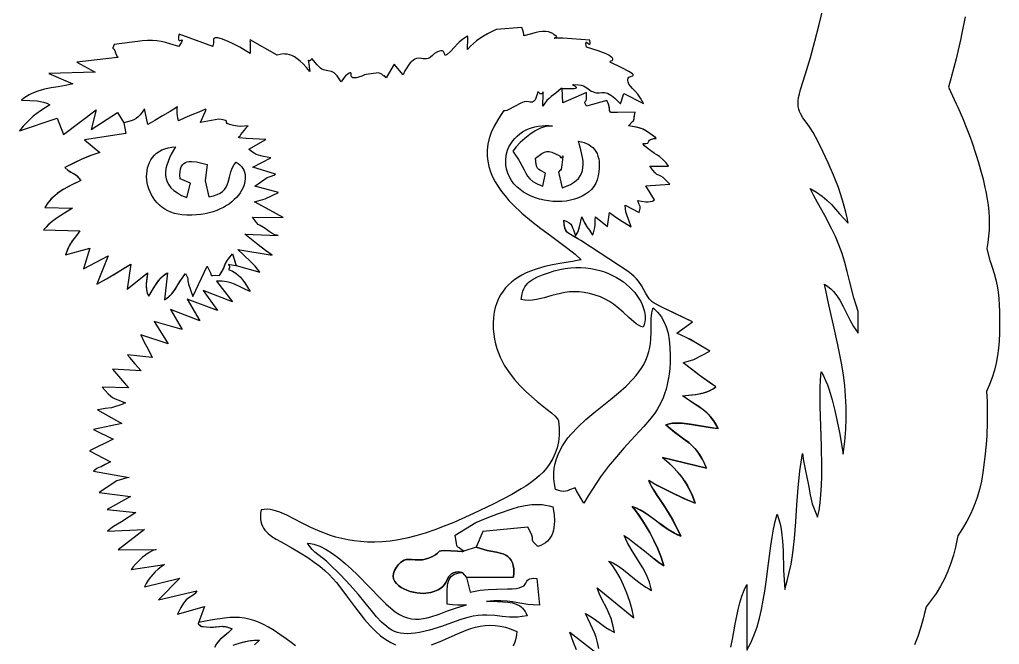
# Model space of a CAD drawing. Extents: x 0 to 210, y 0 to 160.
# Drawn here: x 145.4 to 210, y 29.3 to 70.4 of the extents above; entities that cross this region are included whole.
import ezdxf

# ---------------------------------------------------------------- set-up
doc = ezdxf.new("R2010")
doc.units = 0
doc.layers.add('Nível Padrão', color=18, linetype='CONTINUOUS')

msp = doc.modelspace()

# ---------------------------------------------------------------- linework, layer by layer
at = {"layer": 'Nível Padrão'}
for points in [[(192.304, 29.081), (192.406, 29.597), (192.588, 30.601), (192.778, 31.552), (192.889, 32.001), (193.019, 32.429), (193.174, 32.832), (193.358, 33.208), (193.357, 28.879), (193.616, 29.363), (193.838, 29.879), (194.028, 30.421), (194.189, 30.986), (194.325, 31.568), (194.441, 32.163), (194.54, 32.768), (194.627, 33.376), (194.78, 34.585), (194.931, 35.756), (195.016, 36.316), (195.112, 36.852), (195.225, 37.36), (195.357, 37.836), (195.451, 37.561), (195.528, 37.277), (195.591, 36.985), (195.64, 36.686), (195.708, 36.069), (195.745, 35.435), (195.782, 34.145), (195.809, 33.505), (195.86, 32.878), (196.021, 33.439), (196.156, 33.998), (196.268, 34.556), (196.359, 35.113), (196.433, 35.67), (196.494, 36.226), (196.585, 37.338), (196.659, 38.452), (196.739, 39.571), (196.852, 40.697), (196.928, 41.263), (197.022, 41.832), (197.089, 41.351), (197.194, 40.809), (197.419, 39.753), (197.536, 39.125), (197.667, 38.521), (198.016, 37.639), (198.115, 38.091), (198.189, 38.594), (198.24, 39.141), (198.272, 39.725), (198.288, 40.34), (198.291, 40.979), (198.268, 42.303), (198.229, 43.642), (198.197, 44.943), (198.197, 46.153), (198.216, 46.707), (198.252, 47.219), (198.4, 46.948), (198.537, 46.66), (198.663, 46.356), (198.78, 46.039), (198.987, 45.371), (199.165, 44.67), (199.319, 43.948), (199.455, 43.22), (199.696, 41.803), (199.805, 42.622), (199.874, 43.411), (199.905, 44.172), (199.901, 44.91), (199.867, 45.625), (199.806, 46.323), (199.721, 47.006), (199.615, 47.677), (199.493, 48.339), (199.358, 48.996), (199.062, 50.305), (198.754, 51.629), (198.464, 52.993), (198.687, 52.844), (198.884, 52.683), (199.059, 52.511), (199.215, 52.328), (199.355, 52.137), (199.481, 51.937), (199.707, 51.519), (200.137, 50.64), (200.391, 50.199), (200.538, 49.981), (200.703, 49.768), (200.703, 49.768), (200.703, 51.198), (200.55, 51.613), (200.407, 52.101), (200.125, 53.226), (199.976, 53.83), (199.813, 54.437), (199.631, 55.031), (199.425, 55.595), (199.193, 56.138), (198.959, 56.633), (198.487, 57.529), (198.009, 58.386), (197.769, 58.831), (197.527, 59.304), (197.947, 59.068), (198.312, 58.809), (198.634, 58.532), (198.925, 58.241), (199.466, 57.634), (199.74, 57.326), (200.034, 57.02), (199.972, 57.375), (199.889, 57.748), (199.668, 58.537), (199.389, 59.36), (199.068, 60.189), (198.723, 60.995), (198.372, 61.751), (198.03, 62.429), (197.717, 63.001), (197.481, 63.371), (197.256, 63.683), (197.054, 63.963), (196.89, 64.239), (196.827, 64.383), (196.778, 64.536), (196.747, 64.701), (196.733, 64.881), (196.74, 65.08), (196.769, 65.301), (196.822, 65.548), (196.9, 65.823), (197.224, 66.865), (197.541, 67.929), (197.844, 69.01), (198.126, 70.105), (198.38, 71.211)], [(207.734, 70.609), (207.504, 69.439), (207.454, 69.199), (207.19, 68.046), (207.144, 67.856), (206.85, 66.713), (206.825, 66.618), (206.645, 65.974), (206.784, 65.69), (207.16, 64.882), (207.255, 64.672), (207.623, 63.812), (207.724, 63.565), (208.064, 62.686), (208.179, 62.375), (208.476, 61.5), (208.609, 61.073), (208.845, 60.231), (208.929, 59.91), (209.049, 59.376), (209.103, 59.117), (209.194, 58.607), (209.255, 58.201), (209.299, 57.792), (209.324, 57.383), (209.331, 56.973), (209.32, 56.563), (209.29, 56.154), (209.243, 55.746), (209.177, 55.34), (209.38, 54.526), (209.385, 54.509), (209.528, 54.11), (209.652, 53.705), (209.758, 53.295), (209.844, 52.882), (209.912, 52.464), (209.961, 52.044), (209.99, 51.622), (210, 51.198), (210, 49.768), (209.987, 49.271), (209.947, 48.777), (209.88, 48.287), (209.788, 47.801), (209.669, 47.321), (209.525, 46.848), (209.355, 46.382), (209.16, 45.925), (209.19, 45.292), (209.198, 45.009), (209.202, 44.215), (209.196, 43.852), (209.163, 43.039), (209.141, 42.667), (209.068, 41.825), (209.028, 41.453), (208.911, 40.58), (208.819, 40.021), (208.692, 39.471), (208.533, 38.93), (208.341, 38.401), (208.117, 37.884), (207.862, 37.381), (207.576, 36.894), (207.26, 36.423), (207.22, 36.219), (207.099, 35.666), (206.964, 35.128), (206.797, 34.601), (206.6, 34.086), (206.372, 33.583), (206.114, 33.095), (205.828, 32.623), (205.513, 32.168), (205.171, 31.731), (205.048, 31.225), (204.975, 30.948), (204.798, 30.332), (204.617, 29.77), (204.401, 29.222)], [(187.048, 62.553), (187.157, 62.582), (187.259, 62.59), (187.336, 62.593), (187.374, 62.604), (187.356, 62.64), (187.267, 62.714), (186.811, 63.041), (186.63, 63.151), (186.452, 63.24), (186.257, 63.301), (186.087, 63.343), (185.56, 63.432), (185.897, 63.786), (185.926, 63.867), (185.94, 64.027), (185.941, 64.029), (185.995, 64.344), (184.824, 64.315), (184.585, 64.303), (184.467, 64.311), (184.358, 64.347), (184.32, 64.393), (184.307, 64.463), (184.302, 64.613), (184.236, 64.861), (184.132, 65.101), (182.779, 64.726), (182.674, 64.958), (182.672, 65.003), (182.693, 65.029), (182.725, 65.057), (182.761, 65.107), (182.789, 65.202), (182.8, 65.362), (182.796, 65.496), (182.798, 65.565), (182.789, 65.632), (181.22, 64.953), (181.185, 65.901), (181.79, 65.89), (181.966, 65.898), (182.074, 65.915), (182.126, 65.937), (182.133, 65.964), (182.106, 65.993), (182.057, 66.024), (181.94, 66.084), (181.874, 66.129), (181.89, 66.144), (181.953, 66.149), (182.268, 66.131), (182.442, 66.104), (182.583, 66.06), (182.7, 66.004), (182.801, 65.938), (182.996, 65.796), (183.108, 65.727), (183.24, 65.665), (183.347, 65.631), (183.446, 65.613), (183.627, 65.609), (183.799, 65.622), (183.976, 65.623), (184.07, 65.609), (184.172, 65.58), (184.282, 65.532), (184.402, 65.462), (184.534, 65.366), (184.681, 65.239), (185.022, 64.88), (185.252, 65.573), (186.538, 64.899), (186.354, 65.248), (186.168, 65.519), (185.99, 65.729), (185.828, 65.897), (185.692, 66.041), (185.59, 66.181), (185.53, 66.335), (185.52, 66.422), (185.523, 66.52), (185.543, 66.584), (185.585, 66.632), (185.701, 66.693), (185.816, 66.733), (185.855, 66.754), (185.872, 66.78), (185.859, 66.816), (185.811, 66.865), (185.576, 67.016), (185.11, 67.264), (184.356, 67.638), (184.369, 67.697), (184.387, 67.717), (184.42, 67.72), (184.484, 67.747), (184.513, 67.77), (184.532, 67.801), (184.534, 67.84), (184.513, 67.887), (184.463, 67.943), (184.378, 68.008), (184.252, 68.083), (184.079, 68.169), (183.565, 68.374), (182.789, 68.627), (182.754, 68.853), (182.755, 68.911), (182.766, 68.94), (182.785, 68.946), (182.81, 68.935), (182.873, 68.881), (182.939, 68.823), (182.968, 68.807), (182.994, 68.806), (183.013, 68.827), (183.023, 68.874), (183.013, 69.071), (181.222, 69.201), (180.72, 69.201), (180.66, 69.208), (180.678, 69.222), (180.794, 69.272), (180.813, 69.291), (180.818, 69.312), (180.804, 69.336), (180.768, 69.362), (180.669, 69.436), (180.563, 69.509), (180.29, 69.622), (180.086, 69.648), (179.883, 69.647), (179.681, 69.624), (179.479, 69.586), (179.074, 69.481), (178.665, 69.374), (178.663, 69.47), (178.644, 69.594), (178.603, 69.744), (178.534, 69.92), (176.844, 69.788), (176.261, 69.494), (176.005, 69.349), (175.768, 69.199), (175.547, 69.041), (175.34, 68.868), (175.142, 68.677), (174.951, 68.464), (174.964, 69.222), (174.963, 69.279), (174.951, 69.351), (174.708, 69.197), (174.527, 69.065), (174.392, 68.948), (174.287, 68.839), (174.099, 68.615), (173.833, 68.332), (173.626, 68.155), (173.559, 68.113), (173.51, 68.097), (173.477, 68.102), (173.455, 68.124), (173.427, 68.201), (173.396, 68.292), (173.369, 68.332), (173.329, 68.363), (173.273, 68.38), (173.197, 68.378), (173.096, 68.354), (172.966, 68.303), (172.783, 68.193), (172.641, 68.071), (172.511, 67.957), (172.44, 67.91), (172.359, 67.872), (172.246, 67.843), (172.137, 67.843), (172.036, 67.854), (171.907, 67.879), (171.754, 67.891), (171.578, 67.863), (171.483, 67.825), (171.382, 67.767), (171.278, 67.685), (171.17, 67.576), (171.058, 67.436), (170.942, 67.263), (170.824, 67.052), (170.703, 66.799), (170.122, 67.507), (169.593, 66.601), (169.508, 66.701), (169.474, 66.735), (169.462, 66.737), (169.453, 66.726), (169.441, 66.711), (169.424, 66.716), (169.373, 66.766), (169.3, 66.837), (169.203, 66.892), (169.081, 66.927), (168.261, 66.809), (168.161, 66.793), (167.982, 66.718), (167.767, 66.645), (167.601, 66.606), (167.477, 66.595), (167.39, 66.608), (167.332, 66.639), (167.299, 66.683), (167.283, 66.735), (167.278, 66.79), (167.277, 66.888), (167.269, 66.922), (167.248, 66.938), (167.206, 66.931), (167.139, 66.897), (166.901, 66.726), (166.812, 66.621), (166.628, 66.333), (166.35, 66.728), (166.25, 66.847), (166.162, 66.927), (166.078, 66.978), (165.985, 67.01), (165.736, 67.054), (165.447, 67.117), (165.346, 67.162), (165.255, 67.227), (165.043, 67.452), (164.694, 67.861), (164.638, 67.785), (164.59, 67.739), (164.55, 67.717), (164.517, 67.714), (164.472, 67.74), (164.452, 67.77), (164.474, 67.657), (164.555, 67.005), (164.337, 67.284), (164.126, 67.517), (163.922, 67.707), (163.728, 67.858), (163.544, 67.974), (163.37, 68.059), (163.207, 68.117), (163.057, 68.152), (162.92, 68.168), (162.798, 68.169), (162.599, 68.142), (162.411, 68.083), (160.62, 69.095), (160.612, 69.043), (160.616, 68.98), (160.62, 68.202), (160.293, 68.404), (159.936, 68.611), (159.546, 68.816), (159.124, 69.014), (158.745, 69.163), (158.485, 69.23), (158.393, 69.238), (158.323, 69.232), (158.272, 69.215), (158.237, 69.188), (158.205, 69.115), (158.204, 69.03), (158.214, 68.951), (158.213, 68.896), (158.183, 68.778), (158.176, 68.723), (158.156, 68.653), (155.937, 69.473), (155.903, 69.32), (155.892, 69.208), (155.9, 69.133), (155.921, 69.089), (155.953, 69.068), (155.992, 69.065), (156.075, 69.088), (156.14, 69.109), (156.155, 69.103), (156.155, 69.078), (156.091, 68.946), (155.917, 68.664), (155.333, 68.841), (155.052, 68.92), (154.769, 68.987), (154.481, 69.037), (154.181, 69.065), (153.865, 69.067), (153.525, 69.038), (151.669, 68.801), (151.582, 68.578), (151.567, 68.547), (151.566, 68.547), (151.602, 68.536), (151.646, 68.491), (151.697, 68.398), (151.755, 68.246), (151.811, 68.096), (151.849, 68.029), (151.898, 67.971), (151.9, 67.951), (151.886, 67.928), (149.213, 67.632), (150.419, 66.967), (147.356, 66.873), (148.939, 66.193), (148.446, 66.096), (147.968, 66.013), (147.505, 65.933), (147.062, 65.841), (146.642, 65.727), (146.247, 65.576), (146.061, 65.483), (145.881, 65.376), (145.71, 65.254), (145.546, 65.115), (146.108, 65.097), (146.583, 65.075), (146.801, 65.047), (147.011, 64.998), (147.22, 64.923), (147.431, 64.816), (146.816, 64.426), (146.564, 64.25), (146.334, 64.071), (146.117, 63.879), (145.901, 63.662), (145.676, 63.411), (145.431, 63.114), (147.907, 63.943), (148.318, 62.868), (150.475, 64.488), (150.148, 63.182), (151.89, 64.323), (152.305, 63.622), (152.428, 62.918), (149.706, 62.519), (150.719, 61.684), (150.119, 61.472), (150.027, 61.438), (149.498, 61.215), (148.953, 60.954), (148.412, 60.683), (148.617, 60.518), (148.831, 60.371), (148.85, 60.361), (148.886, 60.341), (148.997, 60.286), (149.091, 60.234), (149.096, 60.231), (149.136, 60.201), (149.237, 60.106), (149.238, 60.105), (149.459, 59.837), (148.879, 59.552), (148.593, 59.401), (148.311, 59.238), (148.13, 59.122), (147.912, 58.966), (147.702, 58.795), (147.502, 58.598), (147.377, 58.455), (147.234, 58.262), (147.105, 58.057), (147.099, 58.047), (148.909, 58.005), (148.802, 57.932), (147.902, 57.364), (147.567, 57.123), (147.324, 56.915), (147.171, 56.76), (147.007, 56.569), (149.406, 56.522), (149.113, 56.112), (148.946, 55.906), (148.892, 55.834), (148.751, 55.616), (148.632, 55.383), (148.445, 54.933), (150.067, 55.371), (149.649, 54.004), (151.259, 54.863), (150.51, 53.005), (150.51, 53.005), (150.518, 53.009), (150.915, 53.212), (151.305, 53.432), (151.615, 53.62), (152.208, 53.991), (152.573, 54.206), (152.765, 54.315), (152.52, 52.669), (152.52, 52.668), (153.863, 53.737), (153.859, 53.686), (153.805, 53.318), (153.788, 53.192), (153.768, 52.931), (153.783, 52.67), (153.847, 52.409), (153.947, 52.201), (153.947, 52.201), (154.298, 52.803), (154.489, 53.09), (154.702, 53.359), (154.931, 53.586), (155.051, 53.677), (155.179, 53.754), (154.977, 51.956), (155.115, 52.05), (155.298, 52.201), (155.479, 52.381), (155.68, 52.651), (155.858, 52.945), (156.097, 53.334), (156.365, 53.7), (156.488, 53.428), (156.509, 53.32), (156.507, 53.226), (156.56, 52.991), (156.837, 52.178), (157.788, 54.19), (157.789, 54.19)], [(183.61, 28.989), (183.524, 29.389), (183.425, 29.728), (183.312, 30.028), (183.047, 30.601), (182.733, 31.283), (182.995, 31.133), (183.224, 30.986), (183.631, 30.69), (184.064, 30.379), (184.323, 30.214), (184.629, 30.039), (184.526, 30.543), (184.406, 30.959), (184.27, 31.311), (184.124, 31.625), (183.811, 32.234), (183.65, 32.579), (183.492, 32.983), (185.909, 31.012), (185.8, 31.54), (185.646, 32.085), (185.456, 32.63), (185.238, 33.158), (184.999, 33.652), (184.749, 34.093), (184.494, 34.465), (184.368, 34.619), (184.244, 34.75), (184.401, 34.696), (184.561, 34.622), (184.89, 34.42), (185.231, 34.165), (185.582, 33.877), (185.945, 33.577), (186.316, 33.287), (186.696, 33.026), (186.889, 32.914), (187.084, 32.817), (187.016, 33.099), (186.934, 33.364), (186.84, 33.614), (186.736, 33.851), (186.503, 34.294), (186.249, 34.711), (185.726, 35.527), (185.485, 35.961), (185.374, 36.191), (185.273, 36.432), (185.625, 36.192), (185.961, 35.939), (186.606, 35.417), (187.24, 34.903), (187.563, 34.66), (187.894, 34.432), (187.708, 35.001), (187.484, 35.562), (187.229, 36.109), (186.954, 36.634), (186.665, 37.128), (186.372, 37.584), (186.083, 37.994), (185.806, 38.351), (186.011, 38.274), (186.213, 38.181), (186.611, 37.953), (187.002, 37.685), (187.392, 37.395), (187.783, 37.102), (188.18, 36.823), (188.585, 36.578), (188.792, 36.474), (189.003, 36.385), (188.664, 37.094), (188.322, 37.714), (187.991, 38.254), (187.681, 38.722), (187.406, 39.129), (187.177, 39.482), (187.007, 39.791), (186.947, 39.932), (186.907, 40.065), (187.141, 39.92), (187.479, 39.731), (188.345, 39.284), (189.255, 38.856), (189.649, 38.689), (189.96, 38.575), (189.755, 39.09), (189.54, 39.54), (189.31, 39.937), (189.063, 40.294), (188.792, 40.624), (188.495, 40.94), (188.166, 41.254), (187.802, 41.579), (190.692, 40.862), (190.559, 41.173), (190.424, 41.447), (190.285, 41.689), (190.142, 41.903), (189.995, 42.092), (189.843, 42.261), (189.526, 42.554), (189.188, 42.815), (188.826, 43.074), (188.44, 43.366), (188.025, 43.721), (188.18, 43.78), (188.356, 43.819), (188.55, 43.841), (188.76, 43.847), (189.215, 43.821), (189.699, 43.758), (190.66, 43.593), (191.094, 43.524), (191.466, 43.487), (191.228, 43.902), (190.987, 44.231), (190.737, 44.497), (190.471, 44.722), (190.182, 44.927), (189.864, 45.135), (189.51, 45.366), (189.115, 45.644), (189.7, 45.702), (189.996, 45.737), (190.289, 45.784), (190.571, 45.85), (190.838, 45.943), (191.085, 46.068), (191.306, 46.234), (190.82, 46.571), (190.219, 47.006), (189.622, 47.452), (189.149, 47.821), (189.327, 47.885), (189.499, 47.934), (189.865, 48.042), (190.908, 48.574), (190.372, 48.906), (189.884, 49.201), (189.367, 49.48), (188.747, 49.765), (189.776, 50.52), (188.533, 51.108), (187.788, 51.466), (187.258, 51.748), (187.128, 51.839), (187.018, 51.935), (186.924, 52.038), (186.843, 52.146), (186.705, 52.378), (186.575, 52.632), (186.422, 52.905), (186.218, 53.197), (186.088, 53.349), (185.934, 53.506), (185.752, 53.667), (185.539, 53.831), (182.406, 55.873), (182.262, 55.967), (182.02, 56.116), (181.822, 56.223), (181.663, 56.31), (181.539, 56.399), (181.445, 56.512), (181.376, 56.67), (181.327, 56.895), (181.293, 57.21), (181.496, 57.129), (181.644, 57.044), (181.748, 56.952), (181.822, 56.846), (181.877, 56.721), (181.927, 56.573), (182.059, 56.187), (182.215, 56.422), (182.329, 56.785), (182.478, 57.443), (182.661, 57.04), (182.816, 56.783), (182.978, 56.551), (183.179, 56.227), (183.255, 56.388), (183.305, 56.558), (183.335, 56.732), (183.351, 56.903), (183.359, 57.214), (183.374, 57.445), (184.173, 56.807), (184.296, 57.727), (184.625, 57.481), (184.987, 57.24), (185.731, 56.78), (185.58, 57.209), (185.466, 57.492), (185.422, 57.624), (185.387, 57.775), (185.359, 57.961), (185.339, 58.201), (186.26, 57.712), (186.323, 57.99), (186.329, 58.062), (186.321, 58.115), (186.267, 58.241), (186.173, 58.523), (186.42, 58.477), (186.702, 58.432), (186.849, 58.425), (186.995, 58.438), (187.138, 58.478), (187.275, 58.549), (186.698, 59.471), (188.282, 59.595), (188.027, 59.858), (187.831, 60.018), (187.678, 60.112), (187.55, 60.173), (187.431, 60.236), (187.305, 60.334), (187.153, 60.504), (186.961, 60.778), (188.183, 60.778), (188.037, 61.002), (187.833, 61.202), (187.598, 61.409), (187.498, 61.479), (187.421, 61.515), (187.26, 61.62), (186.853, 61.92), (186.619, 62.11), (186.522, 62.215), (186.514, 62.243), (186.528, 62.259), (186.6, 62.269), (186.702, 62.268), (186.8, 62.282), (186.836, 62.302), (186.857, 62.335), (186.897, 62.426), (186.951, 62.492), (187.014, 62.537), (187.083, 62.566), (187.22, 62.589), (187.328, 62.592), (187.362, 62.597), (187.375, 62.608), (187.326, 62.667), (186.811, 63.041), (186.664, 63.135), (186.522, 63.208), (186.381, 63.264), (186.237, 63.308), (185.926, 63.372), (185.56, 63.432), (185.829, 63.711), (185.888, 63.774), (185.916, 63.82), (185.934, 63.964), (185.952, 64.112), (185.995, 64.344), (184.762, 64.311), (184.485, 64.311), (184.406, 64.322), (184.356, 64.343), (184.328, 64.376), (184.315, 64.423), (184.304, 64.565), (184.262, 64.786), (184.212, 64.931), (184.132, 65.101), (182.779, 64.727), (182.674, 64.959), (182.672, 65.003), (182.693, 65.029), (182.725, 65.057), (182.761, 65.107), (182.789, 65.202), (182.8, 65.362), (182.796, 65.496), (182.798, 65.556), (182.789, 65.632), (181.22, 64.953), (181.186, 65.898), (181.115, 65.901), (180.764, 65.594), (180.461, 65.357), (180.321, 65.236), (180.185, 65.1), (180.049, 64.936), (179.912, 64.734), (179.939, 65.561), (179.942, 65.672), (179.938, 65.679), (179.929, 65.665), (179.894, 65.601), (179.866, 65.567), (179.829, 65.543), (179.784, 65.535), (179.73, 65.552), (179.664, 65.602), (179.587, 65.692), (179.559, 65.603), (179.544, 65.531), (179.499, 65.381), (179.439, 65.198), (179.399, 65.145), (179.307, 65.038), (179.23, 64.99), (179.159, 64.984), (179.08, 65.001), (178.982, 65.023), (178.854, 65.031), (178.683, 65.008), (178.459, 64.935), (177.663, 64.511), (177.529, 64.455), (177.434, 64.429), (177.373, 64.427), (177.341, 64.446), (177.116, 64.121), (176.94, 63.819), (176.703, 63.405), (176.518, 63), (176.383, 62.603), (176.294, 62.216), (176.25, 61.837), (176.247, 61.467), (176.284, 61.106), (176.357, 60.753), (176.464, 60.409), (176.603, 60.073), (176.77, 59.745), (176.964, 59.426), (177.182, 59.115), (177.421, 58.811), (177.678, 58.516), (177.952, 58.228), (178.537, 57.676), (179.156, 57.154), (179.789, 56.661), (180.414, 56.197), (181.561, 55.352), (182.042, 54.97), (182.434, 54.613), (182.434, 54.613), (182.184, 54.555), (181.858, 54.499), (181.027, 54.369), (180.55, 54.279), (180.049, 54.165), (179.538, 54.017), (179.029, 53.83), (178.78, 53.719), (178.537, 53.596), (178.301, 53.458), (178.073, 53.307), (177.857, 53.14), (177.652, 52.957), (177.462, 52.757), (177.287, 52.539), (177.13, 52.301), (176.991, 52.044), (176.873, 51.767), (176.777, 51.467), (176.704, 51.145), (176.658, 50.8), (176.638, 50.43), (176.647, 50.036), (176.678, 49.7), (176.728, 49.376), (176.797, 49.063), (176.884, 48.762), (176.986, 48.471), (177.102, 48.191), (177.232, 47.921), (177.374, 47.662), (177.689, 47.173), (178.035, 46.723), (178.404, 46.31), (178.783, 45.933), (179.162, 45.589), (179.532, 45.277), (180.199, 44.745), (180.476, 44.52), (180.701, 44.322), (180.863, 44.147), (180.917, 44.068), (180.951, 43.995), (180.997, 43.503), (180.994, 43.045), (180.947, 42.617), (180.859, 42.22), (180.733, 41.85), (180.574, 41.506), (180.383, 41.187), (180.166, 40.891), (179.925, 40.616), (179.664, 40.361), (179.386, 40.123), (179.095, 39.902), (178.794, 39.695), (178.487, 39.501), (177.867, 39.144), (176.639, 38.498), (175.345, 37.874), (174.046, 37.302), (173.413, 37.044), (172.802, 36.811), (172.16, 36.591), (171.545, 36.409), (170.955, 36.263), (170.39, 36.152), (169.848, 36.072), (169.33, 36.023), (168.834, 36.001), (168.359, 36.005), (167.905, 36.032), (167.471, 36.08), (167.056, 36.147), (166.659, 36.231), (166.28, 36.33), (165.918, 36.441), (165.239, 36.693), (164.619, 36.969), (164.049, 37.251), (163.036, 37.768), (162.581, 37.967), (162.363, 38.044), (162.151, 38.103), (161.943, 38.143), (161.74, 38.16), (161.54, 38.153), (161.342, 38.12), (161.314, 37.902), (161.304, 37.702), (161.313, 37.518), (161.339, 37.348), (161.381, 37.193), (161.439, 37.049), (161.511, 36.917), (161.596, 36.794), (161.694, 36.681), (161.804, 36.574), (162.055, 36.378), (162.343, 36.196), (162.66, 36.018), (163.332, 35.643), (163.914, 35.3), (164.417, 34.983), (164.851, 34.686), (165.224, 34.406), (165.547, 34.136), (165.83, 33.872), (166.082, 33.609), (166.313, 33.34), (166.533, 33.062), (166.978, 32.457), (167.496, 31.75), (168.163, 30.903), (168.527, 30.485), (168.881, 30.128), (169.224, 29.826), (169.559, 29.577), (169.886, 29.377), (170.205, 29.222)], [(190.737, 44.497), (190.573, 44.641), (190.401, 44.774), (190.027, 45.029), (189.602, 45.305), (189.115, 45.644), (189.776, 45.71), (190.105, 45.753), (190.431, 45.814), (190.67, 45.88), (190.902, 45.971), (191.089, 46.071), (191.263, 46.196), (191.306, 46.234), (190.434, 46.85), (190.219, 47.006), (189.963, 47.196), (189.149, 47.821), (189.327, 47.885), (189.499, 47.935), (189.865, 48.042), (190.908, 48.574), (190.003, 49.13), (189.634, 49.343), (189.076, 49.623), (188.747, 49.766), (189.776, 50.52), (189.683, 50.566), (189.27, 50.763), (188.534, 51.109), (187.891, 51.415), (187.572, 51.575), (187.258, 51.748), (187.128, 51.839), (187.018, 51.935), (186.924, 52.038), (186.843, 52.146), (186.705, 52.378), (186.575, 52.632), (186.422, 52.905), (186.218, 53.197), (186.088, 53.349), (185.934, 53.506), (185.752, 53.667), (185.539, 53.831), (182.406, 55.873), (182.262, 55.967), (181.913, 56.17), (181.567, 56.375), (181.475, 56.468), (181.408, 56.584), (181.369, 56.692), (181.341, 56.81), (181.308, 57.04), (181.293, 57.21), (181.496, 57.129), (181.644, 57.044), (181.748, 56.952), (181.822, 56.846), (181.877, 56.721), (181.927, 56.573), (182.059, 56.187), (182.156, 56.322), (182.199, 56.393), (182.231, 56.471), (182.329, 56.785), (182.478, 57.442), (182.618, 57.124), (182.739, 56.903), (182.74, 56.901), (182.748, 56.888)], [(158.046, 53.587), (158.08, 53.575), (158.163, 53.58), (158.328, 53.583), (158.604, 53.564), (158.815, 53.927), (158.906, 54.118), (158.982, 54.317), (159.036, 54.434), (159.107, 54.558), (159.193, 54.677), (159.376, 54.889), (159.471, 54.991), (159.708, 54.21), (159.258, 54.281), (159.196, 54.288), (159.199, 54.273), (159.233, 54.236), (159.266, 54.175), (159.271, 54.135), (159.263, 54.088), (159.238, 54.035), (159.191, 53.975), (159.459, 53.845), (159.672, 53.723), (159.845, 53.596), (159.992, 53.454), (160.128, 53.285), (160.268, 53.078), (160.619, 52.506), (160.315, 52.643), (160.056, 52.775), (159.598, 53.005), (159.362, 53.095), (159.097, 53.162), (158.785, 53.2), (158.407, 53.205), (159.47, 51.831), (157.537, 52.572), (158.468, 51.265), (156.48, 52.013), (157.314, 50.583), (155.386, 51.331), (156.149, 50.016), (154.29, 50.545), (155.229, 49.072), (153.412, 49.65), (153.637, 49.169), (153.808, 48.861), (153.969, 48.576), (154.163, 48.164), (152.547, 48.341), (152.578, 48.291), (152.613, 48.254), (152.644, 48.215), (152.666, 48.16), (153.018, 47.738), (153.443, 47.281), (151.553, 47.405), (152.6, 46.162), (150.864, 46.203), (151.26, 45.782), (151.415, 45.643), (151.564, 45.536), (151.721, 45.448), (151.903, 45.366), (152.407, 45.175), (152.36, 45.157), (152.309, 45.149), (152.262, 45.133), (152.228, 45.089), (151.488, 44.856), (151.071, 44.795), (150.841, 44.763), (150.57, 44.707), (152.166, 43.811), (150.3, 43.43), (151.594, 42.773), (150.028, 42.012), (151.42, 41.3), (151.072, 41.105), (150.801, 40.968), (150.661, 40.91), (150.531, 40.841), (150.294, 40.668), (152.655, 40.249), (152.495, 40.229), (152.273, 40.174), (151.842, 40.033), (150.683, 39.266), (152.741, 39.007), (151.212, 38.15), (153.093, 37.944), (152.144, 37.335), (151.614, 37.021), (151.444, 36.892), (151.233, 36.712), (153.671, 36.822), (151.932, 35.5), (154.427, 35.512), (154.209, 35.444), (153.977, 35.324), (153.74, 35.164), (153.508, 34.977), (153.288, 34.774), (153.089, 34.568), (152.92, 34.37), (152.79, 34.193), (154.972, 34.526), (154.757, 34.371), (154.559, 34.21), (154.375, 34.042), (154.205, 33.866), (154.05, 33.68), (153.907, 33.484), (153.777, 33.275), (153.659, 33.052), (155.999, 33.626), (154.576, 32.185), (157.117, 32.79), (156.996, 32.623), (156.866, 32.51), (156.574, 32.322), (156.411, 32.188), (156.235, 31.985), (156.046, 31.685), (155.844, 31.256), (157.622, 31.756), (157.19, 30.616), (157.314, 30.519), (157.362, 30.47), (157.367, 30.464), (157.367, 30.464), (157.387, 30.45), (157.429, 30.446), (157.73, 30.417), (158.042, 30.397), (158.309, 30.412), (158.551, 30.437), (158.787, 30.449), (158.787, 30.449), (158.835, 30.448), (158.835, 30.448), (158.883, 30.445), (158.884, 30.445), (158.933, 30.44), (158.933, 30.44), (158.933, 30.44), (158.983, 30.432), (158.983, 30.432), (158.984, 30.432), (159.035, 30.423), (159.035, 30.423), (159.035, 30.423), (159.088, 30.411), (159.088, 30.411), (159.142, 30.396), (159.285, 30.346), (159.44, 30.276), (159.193, 30.036), (158.884, 29.783), (158.712, 29.637), (158.558, 29.488), (158.399, 29.286), (158.265, 29.06)], [(190.801, 44.435), (190.972, 44.249), (191.139, 44.034), (191.303, 43.782), (191.466, 43.487), (191.423, 43.49), (191.194, 43.511), (190.67, 43.592), (190.147, 43.684), (189.624, 43.77), (189.098, 43.831), (188.653, 43.845), (188.459, 43.833), (188.266, 43.802), (188.05, 43.732), (188.025, 43.721), (188.305, 43.478), (188.593, 43.247), (189.187, 42.813), (189.569, 42.518), (189.749, 42.355), (189.919, 42.179), (190.083, 41.982), (190.233, 41.769), (190.37, 41.546), (190.492, 41.315), (190.648, 40.969), (190.692, 40.862), (187.802, 41.579), (188.209, 41.215), (188.571, 40.862), (188.896, 40.503), (189.189, 40.119)], [(189.25, 40.029), (189.441, 39.719), (189.622, 39.378), (189.794, 38.999), (189.961, 38.576), (189.915, 38.591), (189.617, 38.702), (189.317, 38.829), (188.475, 39.22), (187.645, 39.642), (187.479, 39.731), (187.19, 39.892), (186.907, 40.065), (186.919, 40.021), (186.984, 39.842), (187.084, 39.641), (187.261, 39.348), (187.45, 39.062), (187.833, 38.497), (188.173, 37.963), (188.493, 37.415), (188.722, 36.979), (188.933, 36.54), (189.002, 36.385), (188.582, 36.581), (188.179, 36.823), (187.832, 37.066), (187.492, 37.32), (186.807, 37.823), (186.61, 37.953), (186.417, 38.072), (186.218, 38.178), (185.806, 38.351), (185.942, 38.18), (186.212, 37.816), (186.472, 37.432), (186.721, 37.036), (186.954, 36.634), (187.231, 36.106), (187.484, 35.562), (187.706, 35.005), (187.894, 34.432), (187.563, 34.66), (187.24, 34.903)], [(163.621, 29.156), (163.325, 29.392), (163.007, 29.627), (162.588, 29.918), (162.201, 30.171), (161.839, 30.387), (161.497, 30.569), (161.172, 30.718), (160.857, 30.836), (160.549, 30.925), (160.241, 30.986), (159.93, 31.022), (159.609, 31.035), (159.275, 31.025), (158.923, 30.995), (158.141, 30.882), (157.226, 30.71), (157.19, 30.616), (157.342, 30.492), (157.381, 30.452), (157.73, 30.417), (157.984, 30.397), (158.206, 30.403), (158.598, 30.442), (158.787, 30.449), (158.984, 30.432), (159.198, 30.379), (159.441, 30.276), (159.192, 30.038), (158.979, 29.857), (158.633, 29.564), (158.485, 29.403), (158.343, 29.2)], [(172.573, 29.226), (173.139, 29.445), (174.281, 29.957), (174.868, 30.195), (175.168, 30.297), (175.473, 30.384), (175.784, 30.452), (176.102, 30.498), (176.427, 30.517), (176.76, 30.508), (177.102, 30.466), (177.453, 30.388), (177.815, 30.271), (178.188, 30.111), (178.174, 29.878), (178.132, 29.639), (178.063, 29.395), (177.966, 29.146)], [(182.13, 28.897), (181.932, 29.382), (181.818, 29.68), (181.697, 30.059), (183.681, 28.505)], [(159.509, 29.199), (159.895, 29.341), (160.307, 29.451), (160.525, 29.491), (160.753, 29.519), (160.992, 29.534), (161.243, 29.533), (160.913, 29.233)], [(159.513, 29.201), (159.895, 29.341), (160.338, 29.458), (160.638, 29.507), (160.899, 29.53), (161.159, 29.534), (161.243, 29.532), (160.931, 29.249)]]:
    msp.add_lwpolyline(points, dxfattribs=at)
for points in [[(148.909, 58.005), (148.397, 57.674), (147.902, 57.364), (147.664, 57.197), (147.435, 57.014), (147.215, 56.807), (147.007, 56.569), (149.406, 56.521), (149.25, 56.293), (149.119, 56.121), (148.904, 55.851), (148.803, 55.704), (148.699, 55.518), (148.581, 55.269), (148.445, 54.933), (150.067, 55.371), (149.649, 54.004), (151.259, 54.863), (150.51, 53.005), (151.163, 53.349), (151.701, 53.674), (152.208, 53.991), (152.765, 54.315), (152.52, 52.669), (153.863, 53.737), (153.819, 53.409), (153.772, 53.028), (153.769, 52.825), (153.791, 52.618), (153.848, 52.409), (153.947, 52.201), (154.168, 52.589), (154.452, 53.037), (154.616, 53.256), (154.792, 53.455), (154.98, 53.625), (155.179, 53.754), (154.977, 51.956), (155.235, 52.145), (155.435, 52.334), (155.595, 52.528), (155.73, 52.73), (155.996, 53.175), (156.159, 53.426), (156.365, 53.7), (156.488, 53.428), (156.509, 53.32), (156.507, 53.226), (156.56, 52.991), (156.837, 52.177), (157.789, 54.19), (157.934, 53.917), (158.004, 53.739), (158.046, 53.587), (158.08, 53.575), (158.163, 53.58), (158.328, 53.583), (158.604, 53.563), (158.764, 53.827), (158.866, 54.028), (158.982, 54.317), (159.041, 54.445), (159.127, 54.587), (159.263, 54.763), (159.47, 54.991), (159.701, 54.233), (161.273, 53.783), (161.119, 53.988), (160.964, 54.175), (160.635, 54.517), (159.823, 55.28), (162.086, 54.912), (161.636, 55.225), (161.144, 55.602), (160.274, 56.301), (162.468, 56.206), (162.25, 56.255), (162.071, 56.338), (161.875, 56.468), (161.605, 56.661), (161.295, 56.861), (161.158, 56.942), (161.039, 57.07), (160.783, 57.411), (162.793, 57.394), (161.918, 57.88), (160.916, 58.429), (161.297, 58.538), (161.624, 58.632), (162.484, 59.042), (160.932, 59.452), (161.751, 60.036), (162.006, 60.122), (162.19, 60.19), (162.304, 60.245), (160.801, 60.702), (161.997, 61.331), (161.506, 61.415), (161.324, 61.451), (161.167, 61.494), (161.023, 61.552), (160.879, 61.632), (160.722, 61.743), (160.54, 61.893), (161.65, 62.526), (160.37, 62.608), (159.893, 62.647), (159.86, 62.657), (159.852, 62.67), (159.887, 62.707), (159.956, 62.766), (160.018, 62.855), (160.338, 63.263), (160.364, 63.326), (160.405, 63.364), (160.451, 63.394), (160.492, 63.431), (159.997, 63.394), (159.792, 63.403), (159.533, 63.449), (159.255, 63.526), (159.117, 63.593), (159.071, 63.65), (159.07, 63.701), (159.066, 63.746), (159.01, 63.789), (158.855, 63.831), (158.553, 63.874), (157.344, 63.659), (157.642, 64.304), (157.715, 64.459), (157.688, 64.53), (157.236, 64.337), (156.775, 64.152), (156.324, 63.967), (155.901, 63.773), (155.872, 63.865), (155.859, 63.943), (155.826, 64.106), (155.806, 64.269), (155.808, 64.389), (155.816, 64.584), (155.834, 64.681), (155.354, 64.383), (154.838, 64.084), (154.334, 63.795), (153.889, 63.523), (153.656, 64.564), (153.51, 64.337), (153.378, 64.159), (153.251, 64.021), (153.117, 63.915), (152.966, 63.831), (152.787, 63.761), (152.3, 63.629), (152.304, 63.622), (152.428, 62.918), (149.706, 62.519), (150.719, 61.684), (150.05, 61.447), (149.528, 61.229), (149.025, 60.989), (148.412, 60.683), (148.638, 60.501), (148.802, 60.389), (149.012, 60.279), (149.094, 60.233), (149.184, 60.16), (149.3, 60.036), (149.459, 59.837), (148.692, 59.454), (148.354, 59.264), (148.047, 59.066), (147.768, 58.852), (147.517, 58.615), (147.295, 58.349), (147.099, 58.046), (148.909, 58.005)], [(183.564, 60.14), (183.497, 59.883), (183.398, 59.648), (183.269, 59.435), (183.112, 59.243), (182.931, 59.071), (182.727, 58.921), (182.503, 58.792), (182.261, 58.683), (182.005, 58.595), (181.735, 58.527), (181.456, 58.479), (181.168, 58.451), (180.876, 58.443), (180.58, 58.455), (180.285, 58.486), (179.991, 58.536), (179.702, 58.606), (179.419, 58.694), (179.147, 58.801), (178.886, 58.927), (178.639, 59.072), (178.409, 59.235), (178.199, 59.416), (178.01, 59.615), (177.845, 59.831), (177.707, 60.066), (177.598, 60.318), (177.521, 60.587), (177.478, 60.874), (177.471, 61.177), (177.502, 61.497), (177.576, 61.834), (177.679, 62.049), (177.797, 62.25), (177.929, 62.436), (178.073, 62.607), (178.23, 62.764), (178.398, 62.905), (178.577, 63.031), (178.766, 63.141), (178.964, 63.234), (179.171, 63.312), (179.386, 63.373), (179.608, 63.418), (179.836, 63.445), (180.07, 63.455), (180.309, 63.448), (180.553, 63.423), (180.353, 63.415), (180.155, 63.386), (179.96, 63.338), (179.769, 63.272), (179.581, 63.19), (179.399, 63.094), (179.049, 62.867), (178.723, 62.606), (178.425, 62.326), (178.159, 62.04), (177.928, 61.764), (178.073, 61.568), (178.308, 61.212), (178.402, 61.062), (178.557, 60.776), (178.677, 60.527), (178.786, 60.309), (178.904, 60.115), (179.054, 59.94), (179.259, 59.776), (179.541, 59.618), (179.922, 59.459), (180.081, 60.308), (179.751, 60.49), (179.644, 60.563), (179.567, 60.642), (179.513, 60.741), (179.475, 60.875), (179.421, 61.301), (179.854, 61.606), (180.017, 61.694), (180.169, 61.737), (180.327, 61.735), (180.511, 61.688), (180.738, 61.595), (181.026, 61.456), (181.057, 61.386), (181.087, 61.347), (181.115, 61.332), (181.141, 61.337), (181.185, 61.381), (181.216, 61.435), (181.231, 61.455), (181.229, 61.396), (181.157, 60.863), (181.122, 60.56), (181.114, 60.519), (181.102, 60.531), (181.075, 60.53), (181.025, 60.49), (180.946, 60.385), (181.196, 59.357), (181.481, 59.456), (181.729, 59.566), (181.94, 59.689), (182.117, 59.824), (182.262, 59.971), (182.377, 60.13), (182.463, 60.302), (182.522, 60.487), (182.557, 60.684), (182.568, 60.893), (182.559, 61.116), (182.53, 61.35), (182.421, 61.858), (182.258, 62.418), (182.451, 62.381), (182.63, 62.331), (182.795, 62.269), (182.947, 62.193), (183.085, 62.104), (183.208, 62.001), (183.316, 61.883), (183.409, 61.752), (183.486, 61.605), (183.547, 61.444), (183.593, 61.267), (183.621, 61.074), (183.633, 60.865), (183.628, 60.64), (183.605, 60.399), (183.564, 60.14)], [(156.127, 57.573), (155.872, 57.608), (155.632, 57.664), (155.405, 57.739), (155.193, 57.834), (154.995, 57.945), (154.811, 58.072), (154.642, 58.213), (154.488, 58.367), (154.349, 58.532), (154.226, 58.706), (154.118, 58.889), (154.025, 59.079), (153.948, 59.274), (153.887, 59.473), (153.842, 59.674), (153.814, 59.876), (153.801, 60.078), (153.806, 60.277), (153.827, 60.474), (153.866, 60.665), (153.921, 60.85), (153.994, 61.027), (154.084, 61.195), (154.192, 61.352), (154.318, 61.496), (154.462, 61.627), (154.624, 61.743), (154.804, 61.842), (155.003, 61.923), (155.221, 61.985), (155.457, 62.025), (155.713, 62.043), (155.43, 61.558), (155.311, 61.317), (155.211, 61.079), (155.132, 60.843), (155.078, 60.612), (155.05, 60.386), (155.051, 60.165), (155.084, 59.951), (155.153, 59.744), (155.258, 59.546), (155.404, 59.356), (155.593, 59.177), (155.827, 59.009), (156.11, 58.852), (156.443, 58.708), (156.683, 59.645), (156.009, 59.947), (155.995, 60.197), (156.004, 60.411), (156.036, 60.591), (156.088, 60.738), (156.16, 60.856), (156.249, 60.947), (156.355, 61.014), (156.476, 61.057), (156.611, 61.081), (156.757, 61.087), (157.079, 61.057), (157.431, 60.984), (157.801, 60.888), (157.667, 59.817), (157.912, 58.758), (158.205, 58.817), (158.449, 58.898), (158.649, 58.998), (158.809, 59.116), (158.937, 59.248), (159.037, 59.393), (159.114, 59.549), (159.174, 59.712), (159.265, 60.055), (159.354, 60.403), (159.412, 60.574), (159.484, 60.739), (159.579, 60.896), (159.699, 61.043), (159.835, 60.955), (159.953, 60.857), (160.054, 60.748), (160.137, 60.63), (160.204, 60.504), (160.253, 60.371), (160.285, 60.232), (160.301, 60.087), (160.301, 59.938), (160.284, 59.786), (160.25, 59.632), (160.201, 59.477), (160.137, 59.321), (160.056, 59.165), (159.96, 59.011), (159.849, 58.86), (159.722, 58.712), (159.581, 58.569), (159.425, 58.431), (159.254, 58.3), (159.069, 58.176), (158.87, 58.06), (158.656, 57.953), (158.429, 57.857), (158.187, 57.772), (157.932, 57.699), (157.664, 57.64), (157.382, 57.594), (157.088, 57.564), (156.78, 57.55), (156.46, 57.553), (156.127, 57.573)], [(182.998, 52.388), (182.641, 52.459), (182.3, 52.495), (181.974, 52.502), (181.661, 52.483), (181.36, 52.444), (181.069, 52.389), (180.516, 52.25), (179.991, 52.102), (179.484, 51.983), (179.234, 51.946), (178.984, 51.929), (178.734, 51.938), (178.481, 51.978), (178.551, 52.368), (178.602, 52.536), (178.664, 52.686), (178.736, 52.822), (178.82, 52.944), (178.915, 53.054), (179.021, 53.153), (179.267, 53.327), (179.559, 53.476), (179.899, 53.614), (180.288, 53.753), (180.661, 53.87), (181.029, 53.962), (181.39, 54.029), (181.743, 54.072), (182.088, 54.092), (182.426, 54.091), (182.754, 54.07), (183.072, 54.029), (183.381, 53.971), (183.679, 53.895), (183.966, 53.803), (184.242, 53.697), (184.506, 53.577), (184.757, 53.444), (184.994, 53.3), (185.218, 53.145), (185.428, 52.981), (185.623, 52.809), (185.803, 52.63), (185.968, 52.445), (186.115, 52.255), (186.246, 52.061), (186.36, 51.865), (186.456, 51.667), (186.533, 51.469), (186.591, 51.271), (186.63, 51.075), (186.649, 50.882), (186.648, 50.693), (186.625, 50.509), (186.581, 50.331), (186.515, 50.16), (186.36, 50.209), (186.208, 50.286), (186.057, 50.389), (185.903, 50.512), (185.578, 50.81), (185.216, 51.152), (184.795, 51.508), (184.558, 51.684), (184.299, 51.852), (184.015, 52.01), (183.706, 52.155), (183.367, 52.282), (182.998, 52.388)], [(182.046, 39.581), (181.678, 39.434), (181.538, 39.381), (181.408, 39.346), (181.277, 39.334), (181.131, 39.348), (180.957, 39.393), (180.742, 39.473), (180.672, 39.841), (180.636, 40.196), (180.633, 40.538), (180.661, 40.866), (180.718, 41.183), (180.802, 41.488), (180.912, 41.782), (181.045, 42.067), (181.201, 42.342), (181.376, 42.609), (181.569, 42.868), (181.779, 43.12), (182.24, 43.605), (182.744, 44.069), (183.276, 44.518), (183.823, 44.958), (184.368, 45.395), (184.898, 45.833), (185.397, 46.278), (185.852, 46.737), (186.058, 46.973), (186.247, 47.214), (186.418, 47.461), (186.568, 47.714), (186.707, 47.998), (186.817, 48.279), (186.901, 48.555), (186.962, 48.827), (187.005, 49.093), (187.032, 49.353), (187.053, 49.851), (187.056, 50.739), (187.091, 51.117), (187.129, 51.286), (187.185, 51.442), (187.465, 51.161), (187.701, 50.861), (187.894, 50.536), (188.047, 50.177), (188.162, 49.778), (188.241, 49.331), (188.287, 48.83), (188.302, 48.267), (188.294, 47.839), (188.271, 47.438), (188.232, 47.063), (188.18, 46.71), (188.113, 46.38), (188.032, 46.068), (187.938, 45.775), (187.831, 45.497), (187.712, 45.233), (187.582, 44.98), (187.44, 44.738), (187.286, 44.504), (186.949, 44.051), (186.574, 43.609), (185.722, 42.69), (185.253, 42.184), (184.761, 41.625), (184.248, 41), (183.719, 40.292), (183.176, 39.487), (182.901, 39.043), (182.624, 38.569), (182.135, 39.382), (182.046, 39.581)], [(176.244, 35.445), (176.863, 35.336), (177.181, 35.257), (177.332, 35.2), (177.474, 35.13), (177.606, 35.041), (177.723, 34.932), (177.824, 34.8), (177.906, 34.643), (177.966, 34.456), (178.001, 34.237), (178.008, 33.984), (177.986, 33.694), (174.88, 33.667), (175.117, 32.696), (175.789, 32.823), (176.319, 32.881), (176.867, 32.9), (177.59, 32.909), (177.901, 32.922), (178.151, 32.95), (178.348, 32.991), (178.499, 33.043), (178.611, 33.102), (178.693, 33.166), (178.753, 33.234), (178.796, 33.303), (178.868, 33.434), (178.912, 33.492), (178.97, 33.54), (179.051, 33.578), (179.163, 33.603), (179.312, 33.612), (179.507, 33.603), (179.693, 31.854), (179.284, 31.859), (178.921, 31.89), (178.258, 31.997), (177.922, 32.053), (177.558, 32.099), (177.15, 32.127), (176.678, 32.125), (176.2, 32.09), (176.551, 32.102), (176.917, 32.094), (177.283, 32.073), (177.612, 32.043), (177.905, 31.994), (178.164, 31.916), (178.39, 31.802), (178.491, 31.728), (178.583, 31.641), (178.668, 31.54), (178.746, 31.424), (178.816, 31.292), (178.878, 31.142), (178.556, 31.088), (178.259, 31.06), (177.982, 31.052), (177.721, 31.06), (177.227, 31.106), (176.741, 31.162), (176.227, 31.194), (175.947, 31.188), (175.646, 31.163), (175.32, 31.114), (174.964, 31.035), (174.572, 30.924), (174.142, 30.774), (173.231, 30.447), (172.454, 30.206), (171.793, 30.048), (171.501, 29.999), (171.231, 29.97), (170.981, 29.961), (170.75, 29.972), (170.535, 30.001), (170.333, 30.05), (170.143, 30.117), (169.963, 30.202), (169.789, 30.306), (169.621, 30.427), (169.291, 30.722), (168.956, 31.084), (168.597, 31.513), (168.197, 32.005), (167.739, 32.559), (167.205, 33.172), (166.578, 33.842), (165.84, 34.567), (165.651, 34.733), (165.458, 34.887), (165.074, 35.185), (164.891, 35.342), (164.716, 35.515), (164.555, 35.71), (164.41, 35.935), (164.611, 35.91), (164.815, 35.865), (165.02, 35.802), (165.227, 35.721), (165.642, 35.511), (166.06, 35.246), (166.478, 34.934), (166.894, 34.586), (167.305, 34.211), (167.71, 33.82), (168.493, 33.023), (169.225, 32.274), (169.567, 31.941), (169.889, 31.65), (170.191, 31.408), (170.47, 31.227), (170.736, 31.098), (170.998, 31.006), (171.257, 30.95), (171.513, 30.924), (171.768, 30.927), (172.023, 30.955), (172.28, 31.005), (172.54, 31.072), (173.074, 31.249), (173.634, 31.459), (174.231, 31.675), (174.876, 31.871), (174.589, 31.842), (174.287, 31.835), (173.962, 31.858), (173.602, 31.917), (173.605, 32.787), (173.63, 33.131), (173.655, 33.28), (173.691, 33.415), (173.739, 33.536), (173.802, 33.643), (173.882, 33.736), (173.981, 33.816), (174.1, 33.883), (174.242, 33.936), (174.408, 33.977), (174.6, 34.005), (174.36, 34.031), (174.168, 34.022), (174.015, 33.983), (173.896, 33.918), (173.801, 33.831), (173.724, 33.726), (173.59, 33.48), (173.518, 33.348), (173.432, 33.214), (173.325, 33.084), (173.189, 32.961), (173.017, 32.851), (172.8, 32.756), (172.532, 32.681), (172.203, 32.631), (172.019, 32.622), (171.819, 32.63), (171.607, 32.655), (171.389, 32.696), (171.171, 32.753), (170.958, 32.825), (170.755, 32.913), (170.567, 33.016), (170.4, 33.134), (170.26, 33.266), (170.151, 33.412), (170.079, 33.571), (170.049, 33.745), (170.067, 33.931), (170.137, 34.13), (170.266, 34.342), (170.408, 34.515), (170.539, 34.647), (170.663, 34.743), (170.782, 34.807), (170.898, 34.845), (171.012, 34.863), (171.248, 34.856), (171.506, 34.827), (171.806, 34.82), (171.977, 34.836), (172.165, 34.874), (172.373, 34.937), (172.601, 35.031), (172.841, 35.162), (172.973, 35.266), (173.046, 35.344), (173.111, 35.397), (173.218, 35.428), (173.416, 35.437), (174.284, 35.395), (174.575, 35.388), (174.637, 35.386), (174.711, 35.397), (174.518, 35.543), (174.392, 35.623), (174.316, 35.666), (174.275, 35.706), (174.252, 35.774), (174.231, 35.901), (174.132, 36.458), (175.489, 37.301), (176.234, 37.595), (176.982, 37.876), (177.881, 38.189), (178.316, 38.317), (178.749, 38.414), (179.186, 38.471), (179.633, 38.482), (179.863, 38.467), (180.096, 38.437), (180.336, 38.391), (180.581, 38.329), (180.648, 37.826), (180.67, 37.374), (180.663, 37.167), (180.643, 36.973), (180.609, 36.791), (180.561, 36.622), (180.499, 36.465), (180.42, 36.32), (180.326, 36.189), (180.214, 36.069), (180.085, 35.962), (179.938, 35.868), (179.773, 35.786), (179.587, 35.716), (179.374, 35.9), (179.264, 36.025), (179.225, 36.117), (179.222, 36.202), (179.223, 36.304), (179.195, 36.45), (179.104, 36.665), (178.917, 36.975), (175.956, 36.695), (175.512, 35.663), (176.244, 35.445)], [(174.711, 35.397), (174.637, 35.386), (174.575, 35.388), (174.284, 35.395), (173.416, 35.437), (173.218, 35.428), (173.111, 35.397), (173.046, 35.344), (172.973, 35.266), (172.841, 35.162), (172.601, 35.031), (172.373, 34.937), (172.165, 34.874), (171.977, 34.836), (171.806, 34.82), (171.506, 34.827), (171.248, 34.856), (171.012, 34.863), (170.898, 34.845), (170.782, 34.807), (170.663, 34.743), (170.539, 34.647), (170.408, 34.515), (170.266, 34.342), (170.137, 34.13), (170.067, 33.931), (170.049, 33.745), (170.079, 33.571), (170.151, 33.412), (170.26, 33.266), (170.4, 33.134), (170.567, 33.016), (170.755, 32.913), (170.958, 32.825), (171.171, 32.753), (171.389, 32.696), (171.607, 32.655), (171.819, 32.63), (172.019, 32.622), (172.203, 32.631), (172.532, 32.681), (172.8, 32.756), (173.017, 32.851), (173.189, 32.961), (173.325, 33.084), (173.432, 33.214), (173.518, 33.348), (173.59, 33.48), (173.724, 33.726), (173.801, 33.831), (173.896, 33.918), (174.015, 33.983), (174.168, 34.022), (174.36, 34.031), (174.6, 34.005), (174.88, 33.667), (177.986, 33.694), (178.008, 33.984), (178.001, 34.237), (177.966, 34.456), (177.906, 34.643), (177.824, 34.8), (177.723, 34.932), (177.606, 35.041), (177.474, 35.13), (177.332, 35.2), (177.181, 35.257), (176.863, 35.336), (176.244, 35.445), (175.512, 35.663), (174.711, 35.397)]]:
    msp.add_lwpolyline(points, close=True, dxfattribs=at)

doc.saveas('drawing.dxf')
